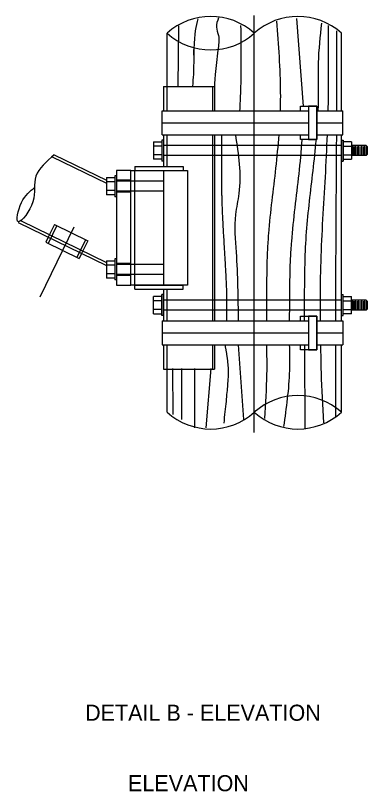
# Model space of a CAD drawing. Extents: x -19.7 to 6.5, y -3.4 to 7.8.
# Drawn here: x -18.708 to -17.175, y -3.172 to 0.208 of the extents above; entities that cross this region are included whole.
import ezdxf

# ---------------------------------------------------------------- set-up
doc = ezdxf.new("R2010")
doc.units = 0
doc.layers.add('es_DETAIL', color=7, linetype='Continuous')
doc.layers.add('es_NO-PLOT', color=7, linetype='Continuous')

msp = doc.modelspace()

# ---------------------------------------------------------------- linework, layer by layer
at = {"layer": 'es_DETAIL'}
for p, q in [((-17.6682, -1.6078), (-17.6682, 0.2076)), ((-17.4837, 0.1948), (-17.4552, -0.1864)), ((-17.9989, 0.163), (-18.0015, -0.1011)), ((-18.0479, -0.102), (-18.0479, 0.1307)), ((-17.2884, -0.2077), (-17.2884, 0.1307)), ((-18.0634, -0.102), (-17.842, -0.102)), ((-18.0634, -0.102), (-18.0634, -0.2077)), ((-18.0479, -0.2077), (-18.0479, -0.102)), ((-17.8499, -0.102), (-17.8499, -0.2077)), ((-17.842, -0.102), (-17.842, -0.2077)), ((-18.0695, -0.2595), (-18.0695, -0.2077)), ((-18.0695, -0.2077), (-17.4317, -0.2077)), ((-17.3963, -0.2077), (-17.2823, -0.2077)), ((-17.2823, -0.3113), (-17.2823, -0.2077)), ((-18.0695, -0.3113), (-18.0695, -0.2595)), ((-18.0695, -0.2595), (-17.4317, -0.2595)), ((-17.3963, -0.2595), (-17.2823, -0.2595)), ((-18.0634, -0.3347), (-18.0705, -0.3347)), ((-18.0705, -0.3347), (-18.0705, -0.426)), ((-18.0695, -0.3113), (-17.4317, -0.3113)), ((-18.0634, -0.3113), (-18.0634, -0.4494)), ((-18.0634, -0.3347), (-18.0634, -0.426)), ((-18.0479, -0.4494), (-18.0479, -0.3113)), ((-17.8499, -0.3113), (-17.8499, -1.1226)), ((-17.842, -0.3113), (-17.842, -1.1226)), ((-17.3963, -0.3113), (-17.2823, -0.3113)), ((-17.2884, -1.1226), (-17.2884, -0.3113)), ((-17.2884, -0.3347), (-17.2813, -0.3347)), ((-17.2884, -0.3347), (-17.2884, -0.426)), ((-17.2813, -0.3347), (-17.2813, -0.426)), ((-18.1076, -0.3429), (-18.0705, -0.3429)), ((-18.1076, -0.3429), (-18.1076, -0.4177)), ((-18.0705, -0.3616), (-18.1076, -0.3616)), ((-18.0705, -0.3429), (-18.0705, -0.4177)), ((-17.2884, -0.3587), (-18.0634, -0.3587)), ((-17.2813, -0.3429), (-17.2813, -0.4177)), ((-17.2442, -0.3429), (-17.2813, -0.3429)), ((-17.2813, -0.3616), (-17.2442, -0.3616)), ((-17.2442, -0.3429), (-17.2442, -0.4177)), ((-17.1804, -0.3587), (-17.2442, -0.3587)), ((-17.2391, -0.4019), (-17.2391, -0.3587)), ((-17.2329, -0.3979), (-17.2329, -0.3634)), ((-17.2267, -0.4019), (-17.2267, -0.3587)), ((-17.22, -0.3979), (-17.22, -0.3634)), ((-17.2137, -0.4019), (-17.2137, -0.3587)), ((-17.207, -0.3979), (-17.207, -0.3634)), ((-17.1997, -0.4019), (-17.1997, -0.3587)), ((-17.193, -0.3979), (-17.193, -0.3634)), ((-17.1868, -0.4019), (-17.1868, -0.3587)), ((-17.1804, -0.3587), (-17.1752, -0.364)), ((-17.1801, -0.3979), (-17.1801, -0.3634)), ((-17.1752, -0.3967), (-17.1752, -0.364)), ((-18.5393, -0.3984), (-18.3123, -0.5093)), ((-18.0705, -0.399), (-18.1076, -0.399)), ((-17.2884, -0.4019), (-18.0634, -0.4019)), ((-17.2813, -0.399), (-17.2442, -0.399)), ((-17.1804, -0.4019), (-17.2442, -0.4019)), ((-17.1752, -0.3967), (-17.1804, -0.4019)), ((-18.5492, -0.4071), (-18.3123, -0.5228)), ((-18.0705, -0.4177), (-18.1076, -0.4177)), ((-18.0634, -0.426), (-18.0705, -0.426)), ((-17.2884, -0.426), (-17.2813, -0.426)), ((-17.2813, -0.4177), (-17.2442, -0.4177)), ((-18.2057, -0.4666), (-18.0634, -0.4666)), ((-18.2057, -0.9672), (-18.2057, -0.4666)), ((-18.1884, -0.4494), (-17.978, -0.4494)), ((-18.1884, -0.4494), (-18.1884, -0.4666)), ((-18.1884, -0.4666), (-17.978, -0.4666)), ((-18.0634, -0.4666), (-18.0634, -0.9672)), ((-17.978, -0.4494), (-17.978, -0.4666)), ((-18.3123, -0.4983), (-18.2753, -0.4983)), ((-18.3123, -0.4983), (-18.3123, -0.5731)), ((-18.2682, -0.49), (-18.2753, -0.49)), ((-18.2753, -0.49), (-18.2753, -0.5813)), ((-18.2753, -0.4983), (-18.2753, -0.5731)), ((-18.2682, -0.49), (-18.2682, -0.5813)), ((-18.2753, -0.517), (-18.3123, -0.517)), ((-18.2057, -0.5098), (-18.2682, -0.5098)), ((-18.0634, -0.5141), (-18.2682, -0.5141)), ((-18.2753, -0.5544), (-18.3123, -0.5544)), ((-18.2753, -0.5731), (-18.3123, -0.5731)), ((-18.0634, -0.5573), (-18.2682, -0.5573)), ((-18.2057, -0.5616), (-18.2682, -0.5616)), ((-18.2682, -0.5813), (-18.2753, -0.5813)), ((-18.6971, -0.6935), (-18.3123, -0.8815)), ((-18.6835, -0.6866), (-18.3123, -0.8679)), ((-18.5288, -0.7073), (-18.5667, -0.7848)), ((-18.5385, -0.7025), (-18.5655, -0.7578)), ((-18.5385, -0.7025), (-18.3931, -0.7736)), ((-18.4543, -0.7146), (-18.6027, -1.0182)), ((-18.5655, -0.7578), (-18.5764, -0.78)), ((-18.4028, -0.7688), (-18.4407, -0.8463)), ((-18.3931, -0.7736), (-18.4201, -0.8288)), ((-18.5764, -0.78), (-18.431, -0.851)), ((-18.4201, -0.8288), (-18.431, -0.851)), ((-18.3123, -0.8608), (-18.2753, -0.8608)), ((-18.3123, -0.8608), (-18.3123, -0.9356)), ((-18.2682, -0.8525), (-18.2753, -0.8525)), ((-18.2753, -0.8525), (-18.2753, -0.9438)), ((-18.2753, -0.8608), (-18.2753, -0.9356)), ((-18.2682, -0.8525), (-18.2682, -0.9438)), ((-18.2057, -0.8723), (-18.2682, -0.8723)), ((-18.0634, -0.8766), (-18.2682, -0.8766)), ((-18.2753, -0.8795), (-18.3123, -0.8795)), ((-18.2753, -0.9169), (-18.3123, -0.9169)), ((-18.2753, -0.9356), (-18.3123, -0.9356)), ((-18.2682, -0.9438), (-18.2753, -0.9438)), ((-18.0634, -0.9198), (-18.2682, -0.9198)), ((-18.2057, -0.9241), (-18.2682, -0.9241)), ((-18.0634, -0.9672), (-18.2057, -0.9672)), ((-18.1884, -0.9845), (-18.1884, -0.9672)), ((-18.1884, -0.9672), (-17.978, -0.9672)), ((-17.978, -0.9845), (-17.978, -0.9672)), ((-18.1884, -0.9845), (-17.978, -0.9845)), ((-18.0634, -1.0079), (-18.0705, -1.0079)), ((-18.0705, -1.0992), (-18.0705, -1.0079)), ((-18.0634, -0.9845), (-18.0634, -1.1226)), ((-18.0634, -1.0992), (-18.0634, -1.0079)), ((-18.0479, -1.1226), (-18.0479, -0.9845)), ((-17.2884, -1.0079), (-17.2813, -1.0079)), ((-17.2884, -1.0992), (-17.2884, -1.0079)), ((-17.2813, -1.0992), (-17.2813, -1.0079)), ((-18.1076, -1.0909), (-18.1076, -1.0162)), ((-18.0705, -1.0162), (-18.1076, -1.0162)), ((-18.0705, -1.0348), (-18.1076, -1.0348)), ((-18.0705, -1.0909), (-18.0705, -1.0162)), ((-17.2884, -1.032), (-18.0634, -1.032)), ((-17.2813, -1.0909), (-17.2813, -1.0162)), ((-17.2813, -1.0162), (-17.2442, -1.0162)), ((-17.2813, -1.0348), (-17.2442, -1.0348)), ((-17.2442, -1.0909), (-17.2442, -1.0162)), ((-17.1804, -1.032), (-17.2442, -1.032)), ((-17.2391, -1.0756), (-17.2391, -1.0314)), ((-17.2329, -1.0712), (-17.2329, -1.0367)), ((-17.2267, -1.0756), (-17.2267, -1.0314)), ((-17.22, -1.0712), (-17.22, -1.0367)), ((-17.2137, -1.0756), (-17.2137, -1.0314)), ((-17.207, -1.0712), (-17.207, -1.0367)), ((-17.1997, -1.0756), (-17.1997, -1.0314)), ((-17.193, -1.0712), (-17.193, -1.0367)), ((-17.1868, -1.0756), (-17.1868, -1.0314)), ((-17.1804, -1.032), (-17.1752, -1.0372)), ((-17.1801, -1.0712), (-17.1801, -1.0367)), ((-17.1752, -1.0699), (-17.1752, -1.0372)), ((-18.0705, -1.0722), (-18.1076, -1.0722)), ((-17.2884, -1.0751), (-18.0634, -1.0751)), ((-17.2813, -1.0722), (-17.2442, -1.0722)), ((-17.1804, -1.0751), (-17.2442, -1.0751)), ((-17.1752, -1.0699), (-17.1804, -1.0751)), ((-18.1076, -1.0909), (-18.0705, -1.0909)), ((-18.0634, -1.0992), (-18.0705, -1.0992)), ((-17.2884, -1.0992), (-17.2813, -1.0992)), ((-17.2442, -1.0909), (-17.2813, -1.0909)), ((-18.0695, -1.1226), (-18.0695, -1.1744)), ((-18.0695, -1.1226), (-17.4317, -1.1226)), ((-17.3963, -1.1226), (-17.2823, -1.1226)), ((-17.2823, -1.1226), (-17.2823, -1.2262)), ((-18.0695, -1.1744), (-18.0695, -1.2262)), ((-18.0695, -1.1744), (-17.4317, -1.1744)), ((-17.3963, -1.1744), (-17.2823, -1.1744)), ((-18.0695, -1.2262), (-17.4317, -1.2262)), ((-18.0634, -1.2262), (-18.0634, -1.3318)), ((-18.0479, -1.3318), (-18.0479, -1.2262)), ((-17.8499, -1.2262), (-17.8499, -1.3318)), ((-17.842, -1.2262), (-17.842, -1.3318)), ((-17.738, -1.2262), (-17.7146, -1.551)), ((-17.3963, -1.2262), (-17.2823, -1.2262)), ((-17.3145, -1.2262), (-17.3146, -1.5384)), ((-17.2884, -1.5203), (-17.2884, -1.2262)), ((-18.0634, -1.3318), (-17.842, -1.3318)), ((-18.0479, -1.5203), (-18.0479, -1.3318)), ((-18.0245, -1.3297), (-18.0234, -1.5299)), ((-17.9857, -1.3297), (-17.9849, -1.551)), ((-17.9293, -1.3297), (-17.9287, -1.5876)), ((-17.8571, -1.3297), (-17.8797, -1.5875))]:
    msp.add_line(p, q, dxfattribs=at)
for points in [[(-17.4671, -0.2077), (-17.4671, -0.1864), (-17.3963, -0.1864), (-17.3963, -0.3329), (-17.4671, -0.3329), (-17.4671, -0.3113)], [(-17.4671, -1.1226), (-17.4671, -1.1013), (-17.3963, -1.1013), (-17.3963, -1.2478), (-17.4671, -1.2478), (-17.4671, -1.2262)]]:
    msp.add_lwpolyline(points, dxfattribs=at)
for points in [[(-17.3963, -0.1864), (-17.4317, -0.1864), (-17.4317, -0.3329), (-17.3963, -0.3329)], [(-18.2057, -0.4666), (-18.2682, -0.4666), (-18.2682, -0.9672), (-18.2057, -0.9672)], [(-18.1884, -0.4666), (-17.9596, -0.4666), (-17.9596, -0.9672), (-18.1884, -0.9672)], [(-17.3963, -1.1013), (-17.4317, -1.1013), (-17.4317, -1.2478), (-17.3963, -1.2478)]]:
    msp.add_lwpolyline(points, close=True, dxfattribs=at)
for centre, start, end in [((-17.858, -0.0804), 48.0298, 131.9702), ((-17.4783, -0.0804), 48.0298, 131.9702), ((-17.858, 0.3418), 228.0298, 311.9702), ((-17.4783, -1.7314), 48.0298, 131.9702), ((-17.858, -1.3091), 228.0298, 311.9702), ((-17.4783, -1.3091), 228.0298, 311.9702)]:
    msp.add_arc(centre, 0.2839, start, end, dxfattribs=at)
for points in [[(-17.9147, 0.1929), (-17.9314, 0.0619), (-17.9317, 0.0354), (-17.9319, 0.0576), (-17.9322, 0.0044), (-17.9336, -0.0486), (-17.9375, -0.1016)], [(-17.8235, 0.197), (-17.8334, 0.1572), (-17.8242, 0.1206), (-17.8267, 0.0574), (-17.8329, 0.0032), (-17.8382, -0.0494), (-17.8404, -0.0757), (-17.842, -0.102)], [(-17.5719, 0.1834), (-17.5548, -0.1275), (-17.5553, -0.1908), (-17.5557, -0.2077)], [(-17.3755, 0.1749), (-17.3899, 0.0011), (-17.3898, -0.1203), (-17.3902, -0.1738), (-17.3911, -0.2077)], [(-17.7276, 0.1638), (-17.7283, -0.1204), (-17.7323, -0.2077)], [(-17.3466, 0.1649), (-17.3465, 0.0044), (-17.3465, -0.1102), (-17.3465, -0.1202), (-17.3465, -0.1302), (-17.347, -0.1689), (-17.3475, -0.2077)], [(-17.3107, 0.1406), (-17.3104, 0.0136), (-17.3102, -0.1056), (-17.3101, -0.1302), (-17.3101, -0.1689), (-17.3103, -0.2077)], [(-17.7506, -0.3113), (-17.7353, -0.5674), (-17.7501, -0.6585), (-17.7473, -0.8232), (-17.7384, -1.1226)], [(-17.5612, -0.3113), (-17.5754, -0.4566), (-17.5921, -0.5992), (-17.6064, -0.742), (-17.6112, -0.8135), (-17.6135, -0.8851), (-17.6153, -1.1226)], [(-17.4606, -0.3329), (-17.4747, -0.4825), (-17.4917, -0.6295), (-17.5066, -0.7765), (-17.5116, -0.8502), (-17.514, -0.9239), (-17.5157, -1.1226)], [(-17.3992, -0.3329), (-17.4135, -0.4681), (-17.429, -0.6013), (-17.442, -0.7345), (-17.4485, -0.8681), (-17.4504, -1.1226)], [(-17.3508, -0.3113), (-17.36, -0.4957), (-17.3706, -0.6794), (-17.379, -0.8632), (-17.3817, -1.0471), (-17.3809, -1.1226)], [(-17.3107, -0.3113), (-17.3127, -0.6409), (-17.3142, -0.9676), (-17.3144, -1.1226)], [(-17.6152, -1.2262), (-17.6144, -1.3538), (-17.6242, -1.547)], [(-17.5158, -1.2262), (-17.5152, -1.3379), (-17.5408, -1.5822)], [(-17.4502, -1.2262), (-17.4493, -1.3376), (-17.4482, -1.5892)], [(-17.3794, -1.2262), (-17.3776, -1.3463), (-17.3662, -1.5665)]]:
    msp.add_spline(points, degree=3, dxfattribs=at)
for points, degree in [([(-17.8105, -0.3106), (-17.8105, -0.4885), (-17.8105, -0.6212), (-17.7894, -0.971), (-17.7894, -1.0283), (-17.7894, -1.1067), (-17.7894, -1.1187)], 2), ([(-18.5393, -0.3984), (-18.5727, -0.4278), (-18.6423, -0.489), (-18.608, -0.5983), (-18.7188, -0.7381), (-18.687, -0.5911), (-18.645, -0.5572), (-18.6236, -0.5399)], 3), ([(-17.7955, -1.2303), (-17.7834, -1.2936), (-17.7804, -1.378), (-17.8015, -1.5683)], 2)]:
    msp.add_open_spline(points, degree=degree, dxfattribs=at)

# ---------------------------------------------------------------- texts
at = {"layer": 'es_NO-PLOT'}
for s, height, p in [('DETAIL B - ELEVATION ', 0.070126, (-18.4052, -2.8636)), ('ELEVATION', 0.07013, (-18.2181, -3.1705))]:
    msp.add_text(s, height=height, dxfattribs=at).set_placement(p)

doc.saveas('drawing.dxf')
